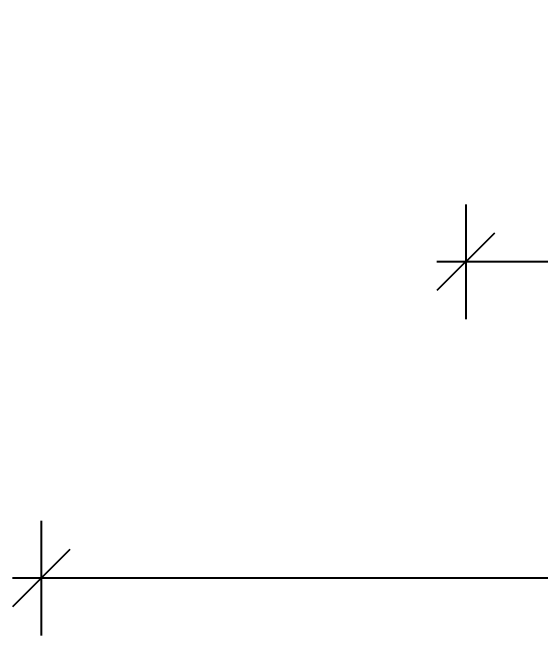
# Model space of a CAD drawing. Header units: inches. Extents: x 4017 to 5703, y -944 to 2840.
# Drawn here: x 5376.58 to 5385.79, y 1571.44 to 1582.31 of the extents above; entities that cross this region are included whole.
import ezdxf

# ---------------------------------------------------------------- set-up
doc = ezdxf.new("R2010")
doc.units = ezdxf.units.IN
doc.header["$MEASUREMENT"] = 0
doc.layers.get('0').update_dxf_attribs({"color": 5})
doc.layers.get('DEFPOINTS').update_dxf_attribs({"color": 254})
doc.layers.add('A-dim-work', color=8, linetype='Continuous')
doc.styles.add('hebtovna', font='hebtovna.shx', dxfattribs={"width": 0.7})
doc.dimstyles.new('Copy of gl-D10', dxfattribs={"dimtxt": 2, "dimasz": 1, "dimexe": 1, "dimexo": 1, "dimgap": 1, "dimtad": 0, "dimdec": 1, "dimzin": 0, "dimdsep": 46, "dimtxsty": 'hebtovna', "dimblk": 'OBLIQUE', "dimblk1": 'OBLIQUE', "dimblk2": 'OBLIQUE', "dimcen": 0, "dimdle": 0.5, "dimclrd": 256, "dimclre": 256, "dimclrt": 256, "dimadec": 0, "dimazin": 0, "dimtfac": 0.05, "dimtdec": 1, "dimtix": 1, "dimtmove": 2, "dimatfit": 0, "dimfxl": 1, "dimfxlon": 1, "dimtvp": 0.75, "dimtolj": 1, "dimtzin": 0, "dimarcsym": 0})

# ---------------------------------------------------------------- blocks, each defined once
blk = doc.blocks.new('_Oblique')
at = {"color": 0, "linetype": 'ByBlock', "lineweight": -2}
blk.add_line((-0.5, -0.5), (0.5, 0.5), dxfattribs=at)
blk = doc.blocks.new('*D256')
at = {"layer": 'A-dim-work', "color": 6, "lineweight": -2, "ltscale": 20, "transparency": 16777216}
for p, q in [((5384.482, 1578.958), (5384.482, 1576.958)), ((5424.482, 1578.958), (5424.482, 1576.958)), ((5424.982, 1577.958), (5383.982, 1577.958))]:
    blk.add_line(p, q, dxfattribs=at)
at = {"layer": 'DEFPOINTS', "color": 0, "ltscale": 20, "transparency": 16777216}
for p in [(5384.482, 1584.294), (5424.482, 1584.295), (5384.482, 1577.958)]:
    blk.add_point(p, dxfattribs=at)
at = {"layer": 'A-dim-work', "color": 6, "lineweight": -2, "ltscale": 20, "transparency": 16777216, "rotation": 180}
blk.add_blockref('_Oblique', (5384.482, 1577.958), dxfattribs=at)
at = {"layer": 'A-dim-work', "color": 6, "lineweight": -2, "ltscale": 20, "transparency": 16777216}
blk.add_blockref('_Oblique', (5424.482, 1577.958), dxfattribs=at)
at = {"layer": 'A-dim-work', "color": 6, "lineweight": 40, "ltscale": 20, "transparency": 16777216, "insert": (5404.482, 1580.208), "char_height": 3, "attachment_point": 5, "style": 'hebtovna'}
blk.add_mtext('\\A1;40.0', dxfattribs=at)
blk = doc.blocks.new('*D258')
at = {"layer": 'A-dim-work', "color": 6, "lineweight": -2, "ltscale": 20, "transparency": 16777216}
for p, q in [((5377.082, 1573.438), (5377.082, 1571.438)), ((5593.882, 1573.438), (5593.882, 1571.438)), ((5594.382, 1572.438), (5376.582, 1572.438))]:
    blk.add_line(p, q, dxfattribs=at)
at = {"layer": 'DEFPOINTS', "color": 0, "ltscale": 20, "transparency": 16777216}
for p in [(5377.082, 1584.294), (5593.882, 1584.295), (5377.082, 1572.438)]:
    blk.add_point(p, dxfattribs=at)
at = {"layer": 'A-dim-work', "color": 6, "lineweight": -2, "ltscale": 20, "transparency": 16777216, "rotation": 180}
blk.add_blockref('_Oblique', (5377.082, 1572.438), dxfattribs=at)
at = {"layer": 'A-dim-work', "color": 6, "lineweight": -2, "ltscale": 20, "transparency": 16777216}
blk.add_blockref('_Oblique', (5593.882, 1572.438), dxfattribs=at)
at = {"layer": 'A-dim-work', "color": 6, "lineweight": 40, "ltscale": 20, "transparency": 16777216, "insert": (5485.482, 1574.688), "char_height": 3, "attachment_point": 5, "style": 'hebtovna'}
blk.add_mtext('\\A1;216.8', dxfattribs=at)

msp = doc.modelspace()

# ---------------------------------------------------------------- dimensions: what is measured, and where the dimension line sits
at = {"layer": 'A-dim-work', "color": 6, "lineweight": 40, "ltscale": 20}
for base, p1, p2, picture, middle in [((5377.082, 1572.438), (5593.882, 1584.295), (5377.082, 1584.294), '*D258', (5485.482, 1574.688)), ((5384.482, 1577.958), (5424.482, 1584.295), (5384.482, 1584.294), '*D256', (5404.482, 1580.208))]:
    dim = msp.add_linear_dim(base=base, p1=p1, p2=p2, angle=180, dimstyle='Copy of gl-D10', override={"dimtxt": 3, "dimclrd": 6, "dimclre": 6, "dimclrt": 6}, dxfattribs=at)
    dim.commit()
    dim.dimension.update_dxf_attribs({"geometry": picture, "text_midpoint": middle})

doc.saveas('drawing.dxf')
